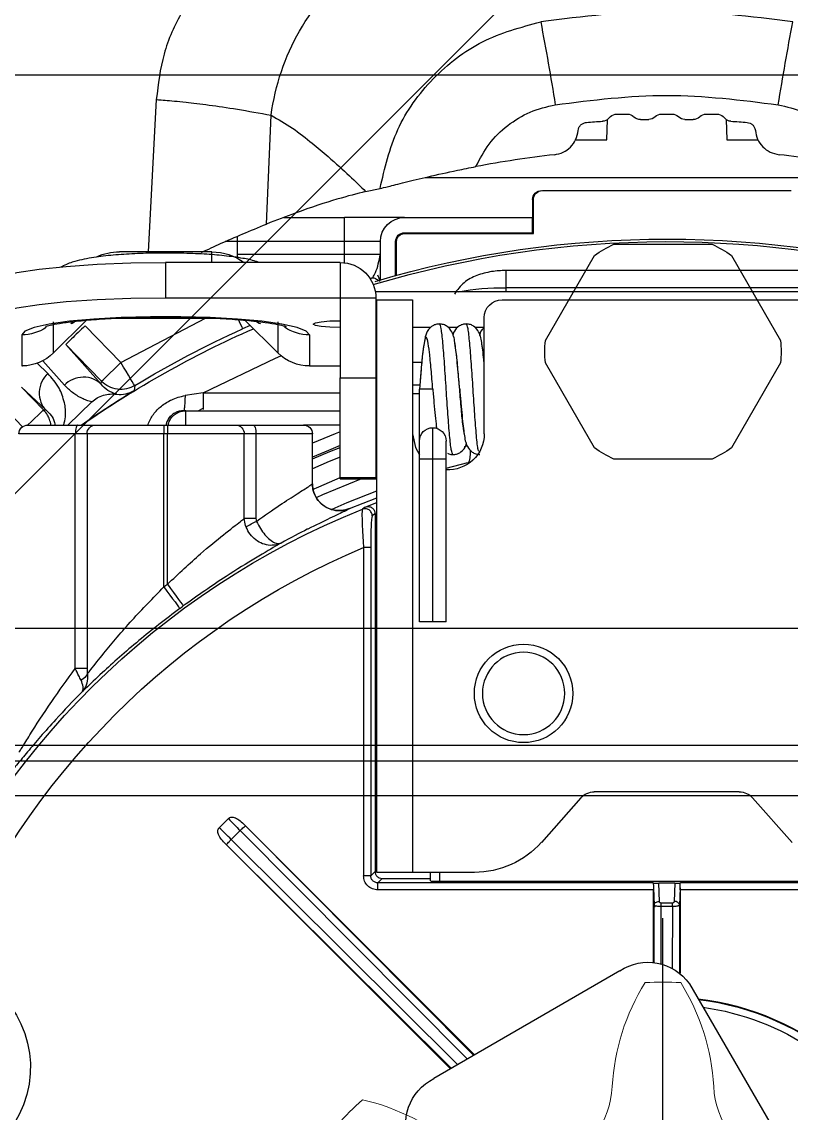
# Model space of a CAD drawing. Header units: millimetres. Extents: x 4754612 to 5801174, y 2368242 to 2777223.
# Drawn here: x 5508322.4 to 5508365.4, y 2425345.3 to 2425406.3 of the extents above; entities that cross this region are included whole.
import ezdxf

# ---------------------------------------------------------------- set-up
doc = ezdxf.new("R2010")
doc.units = ezdxf.units.MM
doc.header["$LTSCALE"] = 1000
doc.linetypes.add('CENTER', pattern=[50.8, 31.75, -6.35, 6.35, -6.35])
for name, color, linetype in [('253', 253, 'Continuous'), ('DOOR', 4, 'Continuous'), ('HAT', 252, 'Continuous')]:
    doc.layers.add(name, color=color, linetype=linetype)

# ---------------------------------------------------------------- blocks, each defined once
blk = doc.blocks.new('A$C5E220887')
at = {"color": 1, "linetype": 'CENTER', "ltscale": 0.3}
for p, q in [((0, -28.345), (0, 28.345)), ((-27.235, 0), (27.235, 0))]:
    blk.add_line(p, q, dxfattribs=at)
at = {"lineweight": 18, "ltscale": 0.3}
for p, q in [((-8.66, 0), (-4.33, 7.5)), ((4.33, 7.5), (-4.33, 7.5)), ((4.33, 7.5), (8.66, 0)), ((-4.33, -7.5), (-8.66, 0)), ((8.66, 0), (4.33, -7.5)), ((4.33, -7.5), (-4.33, -7.5))]:
    blk.add_line(p, q, dxfattribs=at)
for radius in [12.5, 8.6, 6]:
    blk.add_circle((0, 0), radius, dxfattribs=at)
for centre, radius, start, end in [((9.34, 18.265), 12.192, 147.91951, 176.875), ((0, 0), 24.761, 87.70803, 92.29197), ((-9.34, 18.265), 12.192, 3.125, 32.08049), ((-7.957, 19.21), 5.131, 228.125, 356.875), ((7.957, 19.21), 5.131, 183.125, 311.875), ((0, 0), 24.761, 132.70803, 137.29197), ((-19.52, 6.311), 12.192, 48.125, 77.08049), ((19.52, 6.311), 12.192, 102.91951, 131.875), ((0, 0), 24.761, 42.70803, 47.29197), ((-6.311, 19.52), 12.192, 192.91951, 221.875), ((6.311, 19.52), 12.192, 318.125, 347.08049), ((-19.21, 7.957), 5.131, 273.125, 41.875), ((19.21, 7.957), 5.131, 138.125, 266.875), ((-18.265, -9.34), 12.192, 93.125, 122.08049), ((18.265, -9.34), 12.192, 57.91951, 86.875), ((0, 0), 24.761, 177.70803, 182.29197), ((0, 0), 24.761, 357.70803, 2.29197), ((-18.265, 9.34), 12.192, 237.91951, 266.875), ((18.265, 9.34), 12.192, 273.125, 302.08049), ((-19.21, -7.957), 5.131, 318.125, 86.875), ((19.21, -7.957), 5.131, 93.125, 221.875), ((-6.311, -19.52), 12.192, 138.125, 167.08049), ((6.311, -19.52), 12.192, 12.91951, 41.875), ((-7.957, -19.21), 5.131, 3.125, 131.875), ((7.957, -19.21), 5.131, 48.125, 176.875), ((-19.52, -6.311), 12.192, 282.91951, 311.875), ((19.52, -6.311), 12.192, 228.125, 257.08049), ((0, 0), 24.761, 222.70803, 227.29197), ((0, 0), 24.761, 312.70803, 317.29197), ((9.34, -18.265), 12.192, 183.125, 212.08049), ((-9.34, -18.265), 12.192, 327.91951, 356.875), ((0, 0), 24.761, 267.70803, 272.29197)]:
    blk.add_arc(centre, radius, start, end, dxfattribs=at)
blk = doc.blocks.new('방화셔터 기본')
at = {"layer": '253'}
blk.add_line((5542498.292, 8102013.686), (5542239.842, 8102272.136), dxfattribs=at)
at = {"layer": '253', "linetype": 'Continuous'}
for p, q in [((5542403.302, 8102145.372), (5542304.302, 8102145.372)), ((5542356.551, 8102135.899), (5542351.052, 8102135.899)), ((5542349.98, 8102135.28), (5542347.231, 8102130.518)), ((5542360.373, 8102130.518), (5542357.623, 8102135.28)), ((5542347.231, 8102129.28), (5542349.98, 8102124.518)), ((5542357.623, 8102124.518), (5542360.373, 8102129.28)), ((5542351.052, 8102123.899), (5542356.551, 8102123.899)), ((5542304.302, 8102114.426), (5542403.302, 8102114.426)), ((5542403.302, 8102107.915), (5542304.302, 8102107.915)), ((5542304.302, 8102107.016), (5542403.302, 8102107.016)), ((5542403.302, 8102105.101), (5542304.302, 8102105.101))]:
    blk.add_line(p, q, dxfattribs=at)
at = {"layer": '253', "linetype": 'Continuous', "lineweight": 25}
for p, q in [((5542382.111, 8102143.992), (5542382.557, 8102135.478)), ((5542351.382, 8102143.18), (5542350.796, 8102143.18)), ((5542353.882, 8102143.18), (5542353.296, 8102143.18)), ((5542356.382, 8102143.18), (5542355.796, 8102143.18)), ((5542350.276, 8102142.874), (5542350.236, 8102141.735)), ((5542350.443, 8102143.033), (5542350.331, 8102142.921)), ((5542351.756, 8102143.013), (5542351.736, 8102143.033)), ((5542352.943, 8102143.033), (5542352.933, 8102143.023)), ((5542354.246, 8102143.023), (5542354.236, 8102143.033)), ((5542355.443, 8102143.033), (5542355.423, 8102143.013)), ((5542356.848, 8102142.921), (5542356.736, 8102143.033)), ((5542356.943, 8102141.735), (5542356.903, 8102142.874)), ((5542375.948, 8102137.033), (5542375.694, 8102143.113)), ((5542350.236, 8102141.735), (5542348.491, 8102141.735)), ((5542358.649, 8102141.735), (5542356.943, 8102141.735)), ((5542367.081, 8102139.635), (5542340.115, 8102139.635)), ((5542370.418, 8102138.849), (5542369.612, 8102139.021)), ((5542360.539, 8102138.899), (5542346.639, 8102138.899)), ((5542361.039, 8102136.499), (5542361.039, 8102138.399)), ((5542361.089, 8102138.399), (5542361.089, 8102137.399)), ((5542361.089, 8102136.549), (5542361.089, 8102137.399)), ((5542368.239, 8102137.399), (5542361.089, 8102137.399)), ((5542368.239, 8102137.399), (5542371.589, 8102137.399)), ((5542371.589, 8102136.049), (5542371.589, 8102137.399)), ((5542374.988, 8102137.399), (5542371.589, 8102137.399)), ((5542368.239, 8102136.499), (5542361.039, 8102136.499)), ((5542368.239, 8102136.549), (5542361.089, 8102136.549)), ((5542368.689, 8102134.169), (5542368.689, 8102136.049)), ((5542368.739, 8102134.155), (5542368.739, 8102136.049)), ((5542369.589, 8102133.915), (5542369.589, 8102136.049)), ((5542369.589, 8102136.049), (5542371.589, 8102136.049)), ((5542371.589, 8102135.349), (5542371.589, 8102136.049)), ((5542371.589, 8102136.049), (5542377.589, 8102136.049)), ((5542377.589, 8102136.34), (5542377.589, 8102136.049)), ((5542377.589, 8102136.049), (5542377.589, 8102135.349)), ((5542377.589, 8102136.049), (5542378.269, 8102136.049)), ((5542371.589, 8102135.349), (5542369.589, 8102135.349)), ((5542377.589, 8102135.349), (5542371.589, 8102135.349)), ((5542371.589, 8102134.864), (5542371.589, 8102135.349)), ((5542377.589, 8102135.349), (5542377.589, 8102135.124)), ((5542379.004, 8102135.478), (5542384.175, 8102135.478)), ((5542379.004, 8102134.879), (5542379.004, 8102135.478)), ((5542371.839, 8102134.879), (5542371.839, 8102132.895)), ((5542371.839, 8102134.879), (5542381.589, 8102134.879)), ((5542381.589, 8102134.879), (5542381.589, 8102132.895)), ((5542344.589, 8102134.444), (5542362.589, 8102134.444)), ((5542362.589, 8102134.444), (5542362.589, 8102134.439)), ((5542362.589, 8102134.439), (5542362.589, 8102133.457)), ((5542344.589, 8102133.457), (5542362.589, 8102133.457)), ((5542362.589, 8102133.457), (5542362.589, 8102133.235)), ((5542370.177, 8102133.999), (5542370.089, 8102133.999)), ((5542337.31, 8102133.235), (5542369.869, 8102133.235)), ((5542369.839, 8102132.895), (5542371.839, 8102132.895)), ((5542369.839, 8102132.895), (5542369.839, 8102128.432)), ((5542371.839, 8102132.895), (5542371.839, 8102128.432)), ((5542371.839, 8102132.895), (5542381.589, 8102132.895)), ((5542362.789, 8102132.799), (5542339.389, 8102132.799)), ((5542369.789, 8102132.799), (5542367.789, 8102132.799)), ((5542367.789, 8102132.799), (5542367.789, 8102125.299)), ((5542369.789, 8102100.799), (5542369.789, 8102132.799)), ((5542363.789, 8102125.299), (5542363.789, 8102131.799)), ((5542375.322, 8102129.827), (5542377.167, 8102131.658)), ((5542384.363, 8102131.77), (5542378.895, 8102131.77)), ((5542379.08, 8102131.778), (5542384.178, 8102131.778)), ((5542384.092, 8102129.286), (5542379.37, 8102131.77)), ((5542386.015, 8102131.654), (5542387.857, 8102129.827)), ((5542363.789, 8102131.251), (5542364.311, 8102131.251)), ((5542365.27, 8102131.251), (5542365.811, 8102131.251)), ((5542366.77, 8102131.251), (5542367.789, 8102131.251)), ((5542369.789, 8102131.251), (5542369.839, 8102131.251)), ((5542375.322, 8102131.566), (5542375.322, 8102129.827)), ((5542376.862, 8102131.355), (5542377.291, 8102131.172)), ((5542386.09, 8102131.348), (5542384.092, 8102129.286)), ((5542387.857, 8102129.827), (5542387.857, 8102131.566)), ((5542373.554, 8102130.84), (5542373.554, 8102129.101)), ((5542389.625, 8102130.84), (5542389.625, 8102129.101)), ((5542387.167, 8102130.305), (5542385.17, 8102128.243)), ((5542385.191, 8102128.075), (5542387.167, 8102130.305)), ((5542367.281, 8102129.291), (5542367.789, 8102129.291)), ((5542387.24, 8102128.034), (5542388.445, 8102129.394)), ((5542388.777, 8102129.248), (5542388.181, 8102128.685)), ((5542367.317, 8102128.909), (5542367.411, 8102127.799)), ((5542369.839, 8102129.101), (5542369.789, 8102129.101)), ((5542373.554, 8102129.101), (5542371.839, 8102129.101)), ((5542389.625, 8102129.101), (5542389.589, 8102129.101)), ((5542367.789, 8102128.049), (5542367.39, 8102128.049)), ((5542371.839, 8102128.432), (5542369.839, 8102128.432)), ((5542369.839, 8102128.432), (5542369.839, 8102122.839)), ((5542371.839, 8102122.839), (5542371.839, 8102128.432)), ((5542383.317, 8102128.003), (5542383.349, 8102127.728)), ((5542385.191, 8102128.075), (5542385.17, 8102128.243)), ((5542366.661, 8102127.799), (5542367.411, 8102127.799)), ((5542367.411, 8102124.899), (5542367.411, 8102127.799)), ((5542367.411, 8102127.549), (5542367.789, 8102127.549)), ((5542369.839, 8102127.599), (5542369.789, 8102127.599)), ((5542379.495, 8102127.599), (5542371.839, 8102127.599)), ((5542379.495, 8102127.599), (5542380.505, 8102127.447)), ((5542379.495, 8102127.599), (5542379.495, 8102126.669)), ((5542389.636, 8102127.913), (5542388.287, 8102126.639)), ((5542388.41, 8102126.648), (5542389.636, 8102127.913)), ((5542379.77, 8102126.599), (5542379.495, 8102126.748)), ((5542387.047, 8102125.799), (5542385.716, 8102127.088)), ((5542389.583, 8102125.704), (5542390.713, 8102126.87)), ((5542369.839, 8102126.599), (5542369.789, 8102126.599)), ((5542380.464, 8102126.599), (5542371.839, 8102126.599)), ((5542375.989, 8102126.599), (5542371.839, 8102126.599)), ((5542380.589, 8102126.599), (5542379.189, 8102126.599)), ((5542380.464, 8102126.599), (5542380.589, 8102126.599)), ((5542388.41, 8102126.648), (5542388.287, 8102126.639)), ((5542366.661, 8102123.899), (5542366.661, 8102125.649)), ((5542371.839, 8102125.799), (5542373.889, 8102125.799)), ((5542376.691, 8102125.799), (5542373.889, 8102125.799)), ((5542377.673, 8102125.799), (5542376.691, 8102125.799)), ((5542381.489, 8102125.799), (5542377.673, 8102125.799)), ((5542381.489, 8102125.799), (5542381.489, 8102125.299)), ((5542381.689, 8102125.799), (5542381.489, 8102125.799)), ((5542381.689, 8102125.799), (5542381.689, 8102125.299)), ((5542385.506, 8102125.799), (5542381.689, 8102125.799)), ((5542386.488, 8102125.799), (5542385.506, 8102125.799)), ((5542389.289, 8102125.799), (5542386.488, 8102125.799)), ((5542365.911, 8102123.899), (5542365.911, 8102124.899)), ((5542367.411, 8102123.899), (5542367.411, 8102124.899)), ((5542367.789, 8102125.299), (5542367.789, 8102100.799)), ((5542373.389, 8102125.299), (5542376.541, 8102125.299)), ((5542373.389, 8102122.516), (5542373.389, 8102125.299)), ((5542376.541, 8102125.299), (5542377.196, 8102125.299)), ((5542376.541, 8102125.299), (5542376.541, 8102120.576)), ((5542377.196, 8102125.299), (5542381.489, 8102125.299)), ((5542377.196, 8102120.576), (5542377.196, 8102125.299)), ((5542381.489, 8102116.901), (5542381.489, 8102125.299)), ((5542381.489, 8102125.299), (5542381.689, 8102125.299)), ((5542381.689, 8102125.299), (5542385.983, 8102125.299)), ((5542381.689, 8102116.754), (5542381.689, 8102125.299)), ((5542385.983, 8102125.299), (5542385.983, 8102112.183)), ((5542385.983, 8102125.299), (5542386.637, 8102125.299)), ((5542386.637, 8102112.183), (5542386.637, 8102125.299)), ((5542386.637, 8102125.299), (5542389.789, 8102125.299)), ((5542364.723, 8102124.631), (5542364.903, 8102124.587)), ((5542365.911, 8102123.382), (5542364.702, 8102123.699)), ((5542365.911, 8102123.899), (5542366.661, 8102123.899)), ((5542365.911, 8102114.799), (5542365.911, 8102123.899)), ((5542366.661, 8102123.899), (5542367.411, 8102123.899)), ((5542366.661, 8102114.799), (5542366.661, 8102123.899)), ((5542367.411, 8102114.799), (5542367.411, 8102123.899)), ((5542369.839, 8102122.839), (5542371.839, 8102122.839)), ((5542369.839, 8102122.839), (5542369.839, 8102122.799)), ((5542371.839, 8102122.799), (5542369.839, 8102122.799)), ((5542371.839, 8102122.799), (5542371.839, 8102122.839)), ((5542371.31, 8102121.133), (5542369.789, 8102121.738)), ((5542369.889, 8102120.845), (5542369.889, 8102100.856)), ((5542370.437, 8102121.216), (5542370.598, 8102121.095)), ((5542371.31, 8102121.133), (5542371.31, 8102121.132)), ((5542376.541, 8102120.576), (5542377.196, 8102120.576)), ((5542370.132, 8102118.96), (5542370.132, 8102100.614)), ((5542370.531, 8102118.96), (5542370.531, 8102100.614)), ((5542365.911, 8102114.799), (5542366.661, 8102114.799)), ((5542366.661, 8102114.799), (5542367.411, 8102114.799)), ((5542385.983, 8102112.183), (5542386.637, 8102112.183)), ((5542346.581, 8102102.477), (5542348.791, 8102104.963)), ((5542349.538, 8102105.299), (5542357.64, 8102105.299)), ((5542358.388, 8102104.963), (5542360.598, 8102102.477)), ((5542378.083, 8102103.803), (5542378.593, 8102103.293)), ((5542364.321, 8102090.591), (5542376.992, 8102103.262)), ((5542376.992, 8102103.262), (5542364.363, 8102090.567)), ((5542377.427, 8102103.133), (5542364.721, 8102090.359)), ((5542377.427, 8102103.133), (5542377.923, 8102102.637)), ((5542365.264, 8102090.044), (5542377.923, 8102102.637)), ((5542365.622, 8102089.837), (5542378.053, 8102102.202)), ((5542378.053, 8102102.202), (5542365.664, 8102089.813)), ((5542364.335, 8102100.799), (5542367.789, 8102100.799)), ((5542366.289, 8102100.799), (5542366.289, 8102100.299)), ((5542366.789, 8102100.325), (5542366.789, 8102100.799)), ((5542367.789, 8102100.799), (5542369.789, 8102100.799)), ((5542370.132, 8102100.614), (5542369.889, 8102100.856)), ((5542337.547, 8102100.214), (5542352.829, 8102100.214)), ((5542366.289, 8102100.299), (5542340.889, 8102100.299)), ((5542352.828, 8102100.211), (5542352.829, 8102100.214)), ((5542352.828, 8102100.211), (5542352.829, 8102100.204)), ((5542352.829, 8102100.204), (5542352.829, 8102100.214)), ((5542352.839, 8102099.936), (5542352.875, 8102098.959)), ((5542352.839, 8102099.815), (5542352.839, 8102099.936)), ((5542353.137, 8102100.187), (5542354.041, 8102100.187)), ((5542353.137, 8102100.187), (5542353.175, 8102099.179)), ((5542354.003, 8102099.179), (5542354.041, 8102100.187)), ((5542354.34, 8102099.936), (5542354.303, 8102098.959)), ((5542354.34, 8102099.936), (5542354.339, 8102099.815)), ((5542354.35, 8102100.214), (5542354.35, 8102100.211)), ((5542354.35, 8102100.214), (5542369.732, 8102100.214)), ((5542354.35, 8102100.214), (5542354.35, 8102100.204)), ((5542354.35, 8102100.204), (5542354.35, 8102100.211)), ((5542369.49, 8102100.456), (5542366.789, 8102100.456)), ((5542369.732, 8102100.214), (5542369.49, 8102100.456)), ((5542337.547, 8102099.815), (5542352.839, 8102099.815)), ((5542352.839, 8102099.815), (5542352.839, 8102095.168)), ((5542354.339, 8102095.743), (5542354.339, 8102099.815)), ((5542354.339, 8102099.815), (5542369.732, 8102099.815)), ((5542352.875, 8102098.959), (5542352.885, 8102095.205)), ((5542353.276, 8102099.083), (5542353.903, 8102099.083)), ((5542353.276, 8102098.885), (5542353.903, 8102098.885)), ((5542353.276, 8102098.885), (5542353.285, 8102095.411)), ((5542353.895, 8102095.679), (5542353.903, 8102098.885)), ((5542354.295, 8102095.74), (5542354.303, 8102098.959)), ((5542356.215, 8102095.291), (5542366.596, 8102089.272)), ((5542352.324, 8102094.562), (5542347.629, 8102086.463))]:
    blk.add_line(p, q, dxfattribs=at)
at = {"layer": '253', "linetype": 'Continuous', "lineweight": 25, "flags": 128}
for points in [[(5542391.589, 8102133.615), (5542391.397, 8102133.861), (5542390.828, 8102134.099), (5542389.904, 8102134.317), (5542388.66, 8102134.509), (5542387.145, 8102134.666), (5542385.416, 8102134.783), (5542383.54, 8102134.855), (5542381.589, 8102134.879)], [(5542381.589, 8102132.895), (5542383.54, 8102132.871), (5542385.416, 8102132.799), (5542387.145, 8102132.682), (5542388.66, 8102132.525), (5542389.904, 8102132.333), (5542390.828, 8102132.115), (5542391.397, 8102131.877), (5542391.589, 8102131.631)], [(5542371.839, 8102131.251), (5542372.413, 8102131.266), (5542372.9, 8102131.307), (5542373.225, 8102131.368), (5542373.339, 8102131.441), (5542373.225, 8102131.513), (5542372.9, 8102131.575), (5542372.413, 8102131.616), (5542371.839, 8102131.631)], [(5542373.554, 8102130.84), (5542373.729, 8102131.051), (5542374.249, 8102131.253), (5542375.089, 8102131.437), (5542376.213, 8102131.595), (5542377.572, 8102131.72), (5542379.106, 8102131.807), (5542380.749, 8102131.851), (5542382.429, 8102131.851), (5542384.073, 8102131.807), (5542385.607, 8102131.72), (5542386.966, 8102131.595), (5542388.09, 8102131.437), (5542388.93, 8102131.253), (5542389.449, 8102131.051), (5542389.625, 8102130.84)], [(5542377.517, 8102131.671), (5542377.476, 8102131.581), (5542377.399, 8102131.411), (5542377.341, 8102131.283), (5542377.305, 8102131.203), (5542377.291, 8102131.172)], [(5542379.495, 8102127.599), (5542375.445, 8102129.543), (5542375.147, 8102129.67)], [(5542383.317, 8102128.003), (5542383.334, 8102128.031), (5542383.38, 8102128.107), (5542383.452, 8102128.227), (5542383.549, 8102128.386), (5542383.666, 8102128.58), (5542383.799, 8102128.8), (5542383.943, 8102129.039), (5542384.092, 8102129.286)], [(5542385.17, 8102128.243), (5542385.146, 8102128.266), (5542385.082, 8102128.327), (5542384.982, 8102128.425), (5542384.848, 8102128.555), (5542384.685, 8102128.712), (5542384.5, 8102128.891), (5542384.3, 8102129.085), (5542384.092, 8102129.286)], [(5542389.286, 8102125.799), (5542389.28, 8102125.806), (5542389.079, 8102126), (5542388.895, 8102126.179), (5542388.732, 8102126.336), (5542388.598, 8102126.466), (5542388.498, 8102126.563), (5542388.434, 8102126.625), (5542388.41, 8102126.648)], [(5542376.691, 8102125.799), (5542376.662, 8102125.79), (5542376.634, 8102125.761), (5542376.608, 8102125.715), (5542376.585, 8102125.653), (5542376.567, 8102125.577), (5542376.553, 8102125.49), (5542376.544, 8102125.397), (5542376.541, 8102125.299)], [(5542386.488, 8102125.799), (5542386.517, 8102125.79), (5542386.545, 8102125.761), (5542386.571, 8102125.715), (5542386.593, 8102125.653), (5542386.612, 8102125.577), (5542386.626, 8102125.49), (5542386.634, 8102125.397), (5542386.637, 8102125.299)], [(5542367.789, 8102125.299), (5542367.637, 8102124.534), (5542367.411, 8102124.129)], [(5542371.839, 8102125.421), (5542372.126, 8102125.308), (5542373.389, 8102124.784)], [(5542364.562, 8102124.401), (5542364.573, 8102124.334), (5542364.582, 8102124.133)], [(5542364.562, 8102124.401), (5542364.573, 8102124.334), (5542364.582, 8102124.133)], [(5542371.839, 8102124.648), (5542372.498, 8102124.381), (5542373.389, 8102124)], [(5542373.389, 8102123.901), (5542372.418, 8102124.315), (5542371.839, 8102124.55)], [(5542371.839, 8102124.012), (5542372.444, 8102123.763), (5542373.389, 8102123.355)], [(5542370.654, 8102122.799), (5542372.833, 8102121.891), (5542373.139, 8102121.752)], [(5542373.377, 8102122.193), (5542373.037, 8102122.347), (5542371.839, 8102122.862)], [(5542372.29, 8102121.105), (5542371.443, 8102121.469), (5542369.789, 8102122.124)], [(5542370.437, 8102121.216), (5542369.944, 8102121.409), (5542369.789, 8102121.468)], [(5542369.889, 8102120.845), (5542369.976, 8102120.78), (5542370.049, 8102120.724)], [(5542381.489, 8102116.901), (5542381.318, 8102116.667), (5542381.154, 8102116.443), (5542381.002, 8102116.235), (5542380.868, 8102116.053), (5542380.758, 8102115.902), (5542380.675, 8102115.789), (5542380.623, 8102115.718), (5542380.603, 8102115.691)], [(5542381.689, 8102116.754), (5542381.517, 8102116.521), (5542381.351, 8102116.297), (5542381.198, 8102116.091), (5542381.064, 8102115.909), (5542380.953, 8102115.759), (5542380.869, 8102115.646), (5542380.817, 8102115.575), (5542380.797, 8102115.548)]]:
    blk.add_lwpolyline(points, dxfattribs=at)
at = {"layer": '253', "linetype": 'Continuous', "lineweight": 25}
blk.add_circle((5542361.589, 8102110.799), 2.3, dxfattribs=at)
for centre, radius, start, end in [((5542362.857, 8102141.402), 12.95, 7.59144, 51.79589), ((5542173.59, 8102115.544), 176.037, 9.20307, 10.73447), ((5542533.589, 8102115.544), 176.037, 169.26553, 170.79693), ((5542350.796, 8102142.68), 0.5, 90, 135), ((5542351.382, 8102142.68), 0.5, 45, 90), ((5542353.296, 8102142.68), 0.5, 90, 135), ((5542353.882, 8102142.68), 0.5, 45, 90), ((5542355.796, 8102142.68), 0.5, 90, 135), ((5542356.382, 8102142.68), 0.5, 45, 90), ((5542353.589, 8102084.435), 58.45, 93.51325, 94.40452), ((5542349.977, 8102143.275), 0.5, 273.51325, 315), ((5542352.11, 8102143.367), 0.5, 225, 271.43842), ((5542353.589, 8102084.435), 58.45, 90.98199, 91.43842), ((5542352.579, 8102143.377), 0.5, 270.98199, 315), ((5542354.6, 8102143.377), 0.5, 225, 269.01801), ((5542353.589, 8102084.435), 58.45, 88.56158, 89.01801), ((5542355.069, 8102143.367), 0.5, 268.56158, 315), ((5542357.202, 8102143.275), 0.5, 225, 266.48675), ((5542353.589, 8102084.435), 58.45, 85.59548, 86.48675), ((5542360.539, 8102138.399), 0.5, 0, 90), ((5542360.589, 8102138.399), 0.5, 0, 90), ((5542368.239, 8102136.049), 1.35, 0, 90), ((5542368.239, 8102136.049), 0.5, 0, 90), ((5542368.239, 8102136.049), 0.45, 0, 90), ((5542353.589, 8102078.799), 57.392, 73.50274, 106.55569), ((5542353.589, 8102078.799), 57.25, 73.35345, 106.47545), ((5542379.004, 8102132.478), 3, 90, 126.82824), ((5542384.175, 8102132.478), 3, 65.11384, 90), ((5542371.831, 8102132.887), 1.992, 89.76985, 179.76811), ((5542362.945, 8102121.798), 11.665, 78.6573, 91.7488), ((5542362.789, 8102131.799), 1, 359.99999, 89.99999), ((5542373.554, 8102133.355), 2.515, 269.98581, 303.55812), ((5542353.589, 8102078.799), 57.25, 55.18108, 66.20485), ((5542353.589, 8102078.799), 57.487, 58.86071, 65.6509), ((5542389.624, 8102133.354), 2.514, 237.03385, 270.01732), ((5542373.556, 8102131.611), 2.51, 269.96036, 314.71392), ((5542389.623, 8102131.611), 2.51, 225.28473, 269.23106), ((5542353.589, 8102078.799), 57.268, 55.15516, 58.69105), ((5542380.589, 8102125.599), 1, 11.53696, 45), ((5542366.661, 8102124.899), 0.75, 90, 180), ((5542366.661, 8102124.899), 0.75, 0, 90), ((5542373.889, 8102125.299), 0.5, 90, 180), ((5542377.685, 8102125.31), 0.489, 91.37731, 181.31449), ((5542385.494, 8102125.31), 0.489, 358.68485, 88.62336), ((5542389.289, 8102125.299), 0.5, 0, 90), ((5542365.789, 8102125.299), 2, 179.99999, 273.48699), ((5542371.89, 8102122.516), 1.5, 321.35789, 359.99931), ((5542371.889, 8102122.516), 1.5, 247.29134, 321.35628), ((5542353.589, 8102078.799), 45.588, 22.43749, 68.09344), ((5542375.391, 8102117.713), 2.925, 54.41265, 67.40689), ((5542353.589, 8102078.799), 43.588, 22.72311, 67.12777), ((5542353.589, 8102078.799), 47.225, 53.48527, 53.7866), ((5542353.589, 8102078.799), 45.725, 53.48527, 53.7866), ((5542361.589, 8102110.799), 2.75, 359.99999, 179.99999), ((5542386.7, 8102112.277), 0.835, 208.00858, 242.71926), ((5542361.589, 8102110.799), 2.75, 179.99999, 359.99999), ((5542349.538, 8102104.299), 1, 89.99999, 138.36645), ((5542357.64, 8102104.299), 1, 41.63353, 89.99999), ((5542364.335, 8102105.799), 5, 221.63353, 269.99999), ((5542354.638, 8102092.959), 2.814, 55.93294, 145.289), ((5542395.003, 8102089.896), 5.858, 105, 285), ((5542395.003, 8102089.896), 4.861, 105, 285), ((5542353.589, 8102078.799), 14.602, 97.94921, 201.84654), ((5542353.589, 8102078.799), 15.002, 96.76312, 131.21985), ((5542353.589, 8102078.799), 15.035, 96.66806, 130.38474), ((5542365.356, 8102086.745), 2.814, 334.50672, 63.86282)]:
    blk.add_arc(centre, radius, start, end, dxfattribs=at)
at = {"layer": '253', "linetype": 'Continuous'}
for start, end in [(114.61998, 125.38002), (54.61998, 65.38002), (174.61998, 185.38002), (354.61998, 5.38002), (234.61998, 245.38002), (294.61998, 305.38002)]:
    blk.add_arc((5542353.802, 8102129.899), 6.6, start, end, dxfattribs=at)
at = {"layer": '253', "linetype": 'Continuous', "lineweight": 25, "extrusion": (0, 0, -1)}
for centre, major_axis, ratio, start_param, end_param in [((5542353.589, 8102084.487), (0, -56.764), 1, 2.952538, 3.030792), ((5542353.589, 8102084.487), (0, -56.764), 1, 3.252393, 3.330648), ((5542378.296, 8102133.472), (-1.996, -1.996), 0.063498, 5.818187, 6.346598), ((5542384.882, 8102133.472), (1.996, -1.996), 0.063498, 6.219773, 6.756282), ((5542366.289, 8102100.325), (-0.5, 0), 0.052408, 3.141593, 4.712389)]:
    blk.add_ellipse(centre, major_axis=major_axis, ratio=ratio, start_param=start_param, end_param=end_param, dxfattribs=at)
at = {"layer": '253', "linetype": 'Continuous', "lineweight": 25}
for points, knots in [([(5542377.14, 8102152.626), (5542377.83, 8102152.106), (5542379.21, 8102151.066), (5542380.736, 8102148.948), (5542381.801, 8102146.565), (5542382.008, 8102144.85), (5542382.111, 8102143.992)], [0, 0, 0, 0, 0.2500001, 0.5000002, 0.7500004, 1, 1, 1, 1]), ([(5542369.612, 8102139.021), (5542369.35, 8102140.147), (5542368.824, 8102142.404), (5542366.756, 8102145.254), (5542363.985, 8102147.427), (5542361.749, 8102148.031), (5542360.633, 8102148.332)], [0, 0, 0, 0, 0.249438, 0.49971, 0.750123, 1, 1, 1, 1]), ([(5542382.111, 8102143.992), (5542382.086, 8102143.99), (5542382.037, 8102143.987), (5542381.667, 8102143.958), (5542381.143, 8102143.912), (5542380.359, 8102143.834), (5542379.223, 8102143.697), (5542377.636, 8102143.468), (5542376.341, 8102143.231), (5542375.694, 8102143.113)], [0, 0, 0, 0, 0.140244, 0.270497, 0.390769, 0.50107, 0.671225, 0.835792, 1, 1, 1, 1]), ([(5542347.361, 8102143.698), (5542346.884, 8102143.584), (5542345.931, 8102143.354), (5542344.668, 8102142.576), (5542343.604, 8102141.543), (5542343.149, 8102140.674), (5542342.922, 8102140.24)], [0, 0, 0, 0, 0.249638, 0.499884, 0.750069, 1, 1, 1, 1]), ([(5542364.257, 8102140.24), (5542364.03, 8102140.674), (5542363.575, 8102141.543), (5542362.511, 8102142.576), (5542361.248, 8102143.354), (5542360.294, 8102143.584), (5542359.818, 8102143.698)], [0, 0, 0, 0, 0.249928, 0.500114, 0.750361, 1, 1, 1, 1]), ([(5542349.101, 8102142.713), (5542349.045, 8102142.703), (5542348.962, 8102142.689), (5542348.864, 8102142.634), (5542348.798, 8102142.583), (5542348.742, 8102142.522), (5542348.697, 8102142.452), (5542348.658, 8102142.365), (5542348.647, 8102142.298), (5542348.641, 8102142.26)], [0, 0, 0, 0, 0.23943, 0.357853, 0.476276, 0.594694, 0.713118, 0.831539, 1, 1, 1, 1]), ([(5542358.538, 8102142.26), (5542358.527, 8102142.315), (5542358.512, 8102142.398), (5542358.456, 8102142.496), (5542358.404, 8102142.561), (5542358.341, 8102142.616), (5542358.271, 8102142.66), (5542358.183, 8102142.698), (5542358.117, 8102142.707), (5542358.078, 8102142.713)], [0, 0, 0, 0, 0.2401573, 0.3589469, 0.4776018, 0.5961711, 0.7146727, 0.8331068, 1, 1, 1, 1]), ([(5542375.694, 8102143.113), (5542375.288, 8102142.879), (5542374.458, 8102142.4), (5542373.422, 8102141.562), (5542372.329, 8102140.659), (5542371.273, 8102139.692), (5542370.702, 8102139.128), (5542370.418, 8102138.849)], [0, 0, 0, 0, 0.167372, 0.342717, 0.502361, 0.753058, 1, 1, 1, 1]), ([(5542348.641, 8102142.26), (5542348.609, 8102142.092), (5542348.546, 8102141.758), (5542348.246, 8102141.336), (5542347.829, 8102141.015), (5542347.488, 8102140.941), (5542347.313, 8102140.903)], [0, 0, 0, 0, 0.247049, 0.494111, 0.740847, 1, 1, 1, 1]), ([(5542359.866, 8102140.903), (5542359.7, 8102140.938), (5542359.369, 8102141.008), (5542358.954, 8102141.314), (5542358.64, 8102141.738), (5542358.573, 8102142.082), (5542358.538, 8102142.26)], [0, 0, 0, 0, 0.24575, 0.491489, 0.73757, 1, 1, 1, 1]), ([(5542369.612, 8102139.021), (5542369.486, 8102139.048), (5542369.233, 8102139.104), (5542368.25, 8102139.356), (5542366.917, 8102139.68), (5542365.516, 8102139.993), (5542364.602, 8102140.172), (5542364.257, 8102140.24)], [0, 0, 0, 0, 0.207997, 0.415764, 0.629686, 0.860116, 1, 1, 1, 1]), ([(5542370.418, 8102138.849), (5542370.904, 8102138.724), (5542371.889, 8102138.47), (5542373.9, 8102137.827), (5542375.406, 8102137.244), (5542375.948, 8102137.033)], [0, 0, 0, 0, 0.3835301, 0.7779645, 1, 1, 1, 1]), ([(5542379.578, 8102135.447), (5542379.231, 8102135.612), (5542378.255, 8102136.075), (5542376.852, 8102136.658), (5542375.948, 8102137.033)], [0, 0, 0, 0, 0.35544, 1, 1, 1, 1]), ([(5542370.089, 8102133.999), (5542370.062, 8102134.015), (5542369.999, 8102134.051), (5542369.763, 8102134.484), (5542369.663, 8102134.981), (5542369.589, 8102135.349)], [0, 0, 0, 0, 0.1674858, 0.3831813, 1, 1, 1, 1]), ([(5542376.365, 8102134.879), (5542376.427, 8102134.902), (5542376.736, 8102135.015), (5542377.33, 8102135.128), (5542378.268, 8102135.265), (5542379.44, 8102135.358), (5542380.712, 8102135.41), (5542382.044, 8102135.417), (5542383.34, 8102135.38), (5542384.553, 8102135.298), (5542385.668, 8102135.171), (5542386.512, 8102134.984), (5542387.12, 8102134.807), (5542387.395, 8102134.64), (5542387.44, 8102134.613)], [0, 0, 0, 0, 0.0202115, 0.1002859, 0.2047628, 0.3013309, 0.4022972, 0.500661, 0.5987737, 0.6979576, 0.8008346, 0.9163488, 0.9864517, 1, 1, 1, 1]), ([(5542362.589, 8102134.439), (5542362.716, 8102134.434), (5542362.974, 8102134.424), (5542363.533, 8102134.357), (5542364.229, 8102134.18), (5542364.953, 8102133.803), (5542365.29, 8102133.348), (5542365.458, 8102133.121)], [0, 0, 0, 0, 0.112975, 0.231103, 0.480783, 0.741198, 1, 1, 1, 1]), ([(5542369.621, 8102133.82), (5542369.621, 8102133.827), (5542369.632, 8102133.93), (5542369.685, 8102134.057), (5542369.735, 8102134.175)], [0, 0, 0, 0, 0.065958, 1, 1, 1, 1]), ([(5542370.094, 8102134.035), (5542370.063, 8102134.034), (5542369.999, 8102134.031), (5542369.905, 8102134.004), (5542369.813, 8102133.959), (5542369.761, 8102133.914), (5542369.735, 8102133.892)], [0, 0, 0, 0, 0.232642, 0.47957, 0.737005, 1, 1, 1, 1]), ([(5542381.921, 8102131.831), (5542381.723, 8102131.833), (5542381.016, 8102131.841), (5542379.799, 8102131.815), (5542378.358, 8102131.754), (5542377.069, 8102131.658), (5542376.039, 8102131.541), (5542375.334, 8102131.428), (5542374.925, 8102131.329), (5542374.88, 8102131.313), (5542374.861, 8102131.306)], [0, 0, 0, 0, 0.060753, 0.216496, 0.371814, 0.525725, 0.676782, 0.805817, 0.917399, 1, 1, 1, 1]), ([(5542388.306, 8102131.311), (5542388.305, 8102131.311), (5542388.304, 8102131.312), (5542388.043, 8102131.385), (5542387.53, 8102131.482), (5542386.711, 8102131.595), (5542385.62, 8102131.699), (5542384.308, 8102131.779), (5542383.045, 8102131.826), (5542382.231, 8102131.83), (5542381.921, 8102131.831)], [0, 0, 0, 0, 0.054109, 0.154305, 0.276756, 0.418377, 0.57262, 0.733866, 0.898677, 1, 1, 1, 1]), ([(5542363.789, 8102129.234), (5542363.791, 8102129.247), (5542363.813, 8102129.482), (5542363.855, 8102129.864), (5542363.932, 8102130.46), (5542363.995, 8102130.894), (5542364.293, 8102131.286), (5542364.554, 8102131.426), (5542364.709, 8102131.442), (5542364.786, 8102131.449)], [0, 0, 0, 0, 0.011465, 0.195382, 0.36537, 0.680719, 0.83854, 0.91973, 1, 1, 1, 1]), ([(5542363.789, 8102131.234), (5542363.83, 8102131.2), (5542364.011, 8102131.047), (5542364.036, 8102130.896), (5542364.055, 8102130.779)], [0, 0, 0, 0, 0.223761, 1, 1, 1, 1]), ([(5542364.093, 8102124.317), (5542364.105, 8102124.345), (5542364.149, 8102124.444), (5542364.224, 8102125.172), (5542364.317, 8102126.36), (5542364.411, 8102127.8), (5542364.505, 8102129.234), (5542364.599, 8102130.441), (5542364.692, 8102131.285), (5542364.755, 8102131.394), (5542364.786, 8102131.449)], [0, 0, 0, 0, 0.05334, 0.188577, 0.323814, 0.459051, 0.594288, 0.729526, 0.864762, 1, 1, 1, 1]), ([(5542364.786, 8102131.449), (5542364.855, 8102131.444), (5542364.99, 8102131.432), (5542365.219, 8102131.331), (5542365.474, 8102131.083), (5542365.519, 8102130.907), (5542365.546, 8102130.8)], [0, 0, 0, 0, 0.150968, 0.299274, 0.573824, 1, 1, 1, 1]), ([(5542365.161, 8102127.799), (5542365.182, 8102128.057), (5542365.224, 8102128.564), (5542365.292, 8102129.272), (5542365.355, 8102129.868), (5542365.432, 8102130.458), (5542365.495, 8102130.894), (5542365.793, 8102131.286), (5542366.054, 8102131.426), (5542366.209, 8102131.442), (5542366.286, 8102131.449)], [0, 0, 0, 0, 0.146396, 0.288385, 0.420781, 0.543149, 0.77016, 0.88377, 0.942216, 1, 1, 1, 1]), ([(5542365.536, 8102124.149), (5542365.567, 8102124.204), (5542365.63, 8102124.314), (5542365.724, 8102125.158), (5542365.817, 8102126.364), (5542365.911, 8102127.799), (5542366.005, 8102129.234), (5542366.099, 8102130.44), (5542366.192, 8102131.285), (5542366.255, 8102131.394), (5542366.286, 8102131.449)], [0, 0, 0, 0, 0.125001, 0.25, 0.375, 0.5, 0.625, 0.75, 0.874999, 1, 1, 1, 1]), ([(5542366.286, 8102131.449), (5542366.355, 8102131.443), (5542366.49, 8102131.432), (5542366.72, 8102131.331), (5542366.999, 8102131.052), (5542367.097, 8102130.683), (5542367.202, 8102130.075), (5542367.289, 8102129.23), (5542367.339, 8102128.663), (5542367.366, 8102128.359)], [0, 0, 0, 0, 0.050524, 0.100158, 0.192041, 0.367977, 0.630895, 0.801869, 1, 1, 1, 1]), ([(5542386.09, 8102131.348), (5542386.216, 8102131.226), (5542386.351, 8102131.095), (5542386.614, 8102130.84), (5542386.74, 8102130.718), (5542386.95, 8102130.515), (5542387.032, 8102130.435), (5542387.14, 8102130.331), (5542387.165, 8102130.307), (5542387.167, 8102130.305)], [0, 0, 0, 0, 0.25, 0.25, 0.5, 0.5, 0.75, 0.75, 1, 1, 1, 1]), ([(5542366.661, 8102127.799), (5542366.692, 8102128.179), (5542366.755, 8102128.938), (5542366.849, 8102129.903), (5542366.942, 8102130.548), (5542367.036, 8102130.775), (5542367.13, 8102130.546), (5542367.224, 8102129.911), (5542367.286, 8102129.243), (5542367.317, 8102128.909)], [0, 0, 0, 0, 0.142857, 0.285715, 0.428572, 0.571429, 0.714285, 0.857142, 1, 1, 1, 1]), ([(5542363.789, 8102129.256), (5542363.809, 8102129.469), (5542363.854, 8102129.948), (5542363.898, 8102130.205), (5542363.923, 8102130.349)], [0, 0, 0, 0, 0.442917, 1, 1, 1, 1]), ([(5542365.161, 8102127.799), (5542365.192, 8102128.176), (5542365.255, 8102128.931), (5542365.342, 8102129.862), (5542365.398, 8102130.199), (5542365.423, 8102130.349)], [0, 0, 0, 0, 0.357977, 0.715955, 1, 1, 1, 1]), ([(5542387.285, 8102125.799), (5542387.247, 8102125.958), (5542387.133, 8102126.446), (5542387.245, 8102127.125), (5542387.537, 8102127.971), (5542387.949, 8102128.427), (5542388.181, 8102128.685)], [0, 0, 0, 0, 0.109672, 0.336192, 0.625388, 1, 1, 1, 1]), ([(5542388.181, 8102128.685), (5542388.307, 8102128.562), (5542388.422, 8102128.407), (5542388.59, 8102128.053), (5542388.643, 8102127.853), (5542388.664, 8102127.454), (5542388.632, 8102127.256), (5542388.499, 8102126.907), (5542388.4, 8102126.757), (5542388.287, 8102126.639)], [0, 0, 0, 0, 0.25, 0.25, 0.5, 0.5, 0.75, 0.75, 1, 1, 1, 1]), ([(5542383.317, 8102128.003), (5542383.45, 8102127.922), (5542383.604, 8102127.858), (5542383.935, 8102127.785), (5542384.112, 8102127.777), (5542384.285, 8102127.799)], [0, 0, 0, 0, 0.5, 0.5, 1, 1, 1, 1]), ([(5542384.318, 8102127.521), (5542384.51, 8102127.564), (5542384.673, 8102127.64), (5542384.96, 8102127.829), (5542385.084, 8102127.944), (5542385.191, 8102128.075)], [0, 0, 0, 0, 0.5, 0.5, 1, 1, 1, 1]), ([(5542385.191, 8102128.075), (5542385.306, 8102128.192), (5542385.453, 8102128.296), (5542385.797, 8102128.44), (5542385.994, 8102128.478), (5542386.394, 8102128.47), (5542386.595, 8102128.424), (5542386.955, 8102128.266), (5542387.113, 8102128.156), (5542387.24, 8102128.035)], [0, 0, 0, 0, 0.25, 0.25, 0.5, 0.5, 0.75, 0.75, 1, 1, 1, 1]), ([(5542385.716, 8102127.088), (5542385.764, 8102127.101), (5542385.86, 8102127.128), (5542386, 8102127.176), (5542386.137, 8102127.231), (5542386.273, 8102127.294), (5542386.406, 8102127.363), (5542386.582, 8102127.466), (5542386.792, 8102127.611), (5542387.028, 8102127.809), (5542387.169, 8102127.959), (5542387.24, 8102128.034)], [0, 0, 0, 0, 0.0746535, 0.1510943, 0.229361, 0.3094899, 0.3915145, 0.4754663, 0.6475811, 0.8223491, 1, 1, 1, 1]), ([(5542365.161, 8102127.799), (5542365.14, 8102127.542), (5542365.099, 8102127.034), (5542365.03, 8102126.327), (5542364.967, 8102125.731), (5542364.89, 8102125.14), (5542364.827, 8102124.704), (5542364.529, 8102124.313), (5542364.269, 8102124.172), (5542364.113, 8102124.157), (5542364.036, 8102124.149)], [0, 0, 0, 0, 0.146395, 0.288384, 0.42078, 0.543149, 0.770159, 0.88377, 0.942216, 1, 1, 1, 1]), ([(5542364.899, 8102125.25), (5542364.924, 8102125.399), (5542364.98, 8102125.736), (5542365.067, 8102126.667), (5542365.13, 8102127.422), (5542365.161, 8102127.799)], [0, 0, 0, 0, 0.2840449, 0.6420241, 1, 1, 1, 1]), ([(5542366.661, 8102127.799), (5542366.64, 8102127.541), (5542366.599, 8102127.033), (5542366.53, 8102126.332), (5542366.481, 8102125.854), (5542366.455, 8102125.654), (5542366.45, 8102125.614)], [0, 0, 0, 0, 0.322982, 0.636243, 0.928341, 1, 1, 1, 1]), ([(5542382.575, 8102125.835), (5542382.485, 8102126.029), (5542382.304, 8102126.419), (5542381.831, 8102126.882), (5542381.234, 8102127.266), (5542380.76, 8102127.384), (5542380.505, 8102127.447)], [0, 0, 0, 0, 0.2326989, 0.4675985, 0.7147358, 1, 1, 1, 1]), ([(5542380.505, 8102127.447), (5542380.508, 8102127.338), (5542380.513, 8102127.11), (5542380.532, 8102126.836), (5542380.551, 8102126.675), (5542380.563, 8102126.653), (5542380.565, 8102126.65)], [0, 0, 0, 0, 0.298239, 0.620743, 0.948299, 1, 1, 1, 1]), ([(5542384.318, 8102127.521), (5542384.149, 8102127.5), (5542383.982, 8102127.507), (5542383.65, 8102127.578), (5542383.494, 8102127.639), (5542383.349, 8102127.728)], [0, 0, 0, 0, 0.5, 0.5, 1, 1, 1, 1]), ([(5542385.717, 8102127.088), (5542385.625, 8102127.177), (5542385.524, 8102127.251), (5542385.306, 8102127.377), (5542385.188, 8102127.427), (5542384.827, 8102127.534), (5542384.57, 8102127.553), (5542384.318, 8102127.521)], [0, 0, 0, 0, 0.25, 0.25, 0.5, 0.5, 1, 1, 1, 1]), ([(5542380.464, 8102125.799), (5542380.464, 8102125.904), (5542380.464, 8102126.114), (5542380.464, 8102126.378), (5542380.464, 8102126.563), (5542380.464, 8102126.587), (5542380.464, 8102126.599)], [0, 0, 0, 0, 0.249998, 0.499999, 0.750003, 1, 1, 1, 1]), ([(5542381.434, 8102125.782), (5542381.428, 8102125.827), (5542381.408, 8102125.994), (5542381.277, 8102126.201), (5542381.093, 8102126.386), (5542380.911, 8102126.502), (5542380.698, 8102126.583), (5542380.543, 8102126.594), (5542380.464, 8102126.599)], [0, 0, 0, 0, 0.0974, 0.363202, 0.509542, 0.66446, 0.827947, 1, 1, 1, 1]), ([(5542380.589, 8102126.599), (5542380.67, 8102126.593), (5542380.828, 8102126.582), (5542381.045, 8102126.498), (5542381.228, 8102126.379), (5542381.408, 8102126.192), (5542381.53, 8102126.002), (5542381.55, 8102125.857), (5542381.553, 8102125.832)], [0, 0, 0, 0, 0.182434, 0.354852, 0.517243, 0.669606, 0.943065, 1, 1, 1, 1]), ([(5542388.287, 8102126.639), (5542388.08, 8102126.448), (5542387.844, 8102126.23), (5542387.781, 8102125.848), (5542387.773, 8102125.799)], [0, 0, 0, 0, 0.871895, 1, 1, 1, 1]), ([(5542388.001, 8102125.799), (5542388.001, 8102125.801), (5542388.01, 8102125.91), (5542388.065, 8102126.1), (5542388.193, 8102126.391), (5542388.33, 8102126.553), (5542388.41, 8102126.648)], [0, 0, 0, 0, 0.007239, 0.340655, 0.611826, 1, 1, 1, 1]), ([(5542365.536, 8102124.149), (5542365.468, 8102124.155), (5542365.332, 8102124.166), (5542365.103, 8102124.267), (5542364.848, 8102124.515), (5542364.803, 8102124.692), (5542364.776, 8102124.799)], [0, 0, 0, 0, 0.1509686, 0.2992736, 0.5738248, 1, 1, 1, 1]), ([(5542364.582, 8102124.133), (5542364.584, 8102124.018), (5542364.587, 8102123.853), (5542364.668, 8102123.711), (5542364.692, 8102123.668)], [0, 0, 0, 0, 0.693467, 1, 1, 1, 1]), ([(5542364.582, 8102124.133), (5542364.584, 8102124.018), (5542364.587, 8102123.856), (5542364.665, 8102123.717), (5542364.688, 8102123.676)], [0, 0, 0, 0, 0.707155, 1, 1, 1, 1]), ([(5542365.838, 8102124.224), (5542365.813, 8102124.21), (5542365.725, 8102124.16), (5542365.615, 8102124.154), (5542365.536, 8102124.149)], [0, 0, 0, 0, 0.280672, 1, 1, 1, 1]), ([(5542373.389, 8102122.517), (5542373.373, 8102122.349), (5542373.34, 8102122.011), (5542373.081, 8102121.562), (5542372.7, 8102121.22), (5542372.225, 8102121.027), (5542371.738, 8102120.994), (5542371.444, 8102121.09), (5542371.31, 8102121.133)], [0, 0, 0, 0, 0.1715061, 0.3430112, 0.5145032, 0.6859659, 0.8574007, 1, 1, 1, 1]), ([(5542376.515, 8102120.414), (5542376.507, 8102120.42), (5542376.06, 8102120.745), (5542375.225, 8102121.323), (5542374.215, 8102121.975), (5542373.525, 8102122.404), (5542373.434, 8102122.479), (5542373.389, 8102122.516)], [0, 0, 0, 0, 0.005183, 0.280158, 0.529409, 0.766261, 1, 1, 1, 1]), ([(5542370.437, 8102121.216), (5542370.406, 8102121.226), (5542370.344, 8102121.246), (5542370.246, 8102121.246), (5542370.15, 8102121.224), (5542370.064, 8102121.18), (5542369.989, 8102121.115), (5542369.934, 8102121.035), (5542369.896, 8102120.943), (5542369.891, 8102120.878), (5542369.889, 8102120.845)], [0, 0, 0, 0, 0.1238307, 0.250094, 0.3731849, 0.5004188, 0.6218099, 0.7504165, 0.8736561, 1, 1, 1, 1]), ([(5542370.049, 8102120.724), (5542370.051, 8102120.753), (5542370.055, 8102120.814), (5542370.088, 8102120.904), (5542370.144, 8102120.989), (5542370.223, 8102121.059), (5542370.317, 8102121.106), (5542370.416, 8102121.126), (5542370.512, 8102121.123), (5542370.57, 8102121.104), (5542370.598, 8102121.095)], [0, 0, 0, 0, 0.111872, 0.234284, 0.364884, 0.500006, 0.635123, 0.765726, 0.888132, 1, 1, 1, 1]), ([(5542370.049, 8102120.724), (5542370.061, 8102120.684), (5542370.085, 8102120.602), (5542370.112, 8102120.135), (5542370.129, 8102119.563), (5542370.131, 8102119.162), (5542370.132, 8102118.96)], [0, 0, 0, 0, 0.2612225, 0.5379002, 0.7677083, 1, 1, 1, 1]), ([(5542370.598, 8102121.095), (5542370.606, 8102121.061), (5542370.618, 8102121.009), (5542370.62, 8102120.75), (5542370.613, 8102120.392), (5542370.588, 8102119.791), (5542370.55, 8102119.239), (5542370.531, 8102118.96)], [0, 0, 0, 0, 0.223044, 0.348773, 0.483017, 0.738704, 1, 1, 1, 1]), ([(5542371.31, 8102121.132), (5542371.368, 8102121.096), (5542371.484, 8102121.023), (5542372.336, 8102120.628), (5542373.208, 8102120.199), (5542373.643, 8102119.985)], [0, 0, 0, 0, 0.335732, 0.668901, 1, 1, 1, 1]), ([(5542376.515, 8102120.414), (5542376.445, 8102120.278), (5542376.305, 8102120.008), (5542376.042, 8102119.653), (5542375.762, 8102119.371), (5542375.476, 8102119.19), (5542375.27, 8102119.159), (5542375.169, 8102119.191), (5542375.143, 8102119.204), (5542375.142, 8102119.204)], [0, 0, 0, 0, 0.178643, 0.355074, 0.5317, 0.719606, 0.923232, 0.996755, 1, 1, 1, 1]), ([(5542375.142, 8102119.204), (5542375.144, 8102119.203), (5542375.193, 8102119.178), (5542375.381, 8102119.098), (5542375.732, 8102119.048), (5542376.174, 8102119.143), (5542376.565, 8102119.362), (5542376.892, 8102119.682), (5542377.026, 8102119.954), (5542377.094, 8102120.092)], [0, 0, 0, 0, 0.003246, 0.076774, 0.280371, 0.468212, 0.6448, 0.821258, 1, 1, 1, 1]), ([(5542376.541, 8102120.576), (5542376.539, 8102120.531), (5542376.535, 8102120.475), (5542376.518, 8102120.423), (5542376.515, 8102120.414)], [0, 0, 0, 0, 0.822289, 1, 1, 1, 1]), ([(5542377.094, 8102120.092), (5542377.104, 8102120.12), (5542377.163, 8102120.275), (5542377.181, 8102120.441), (5542377.196, 8102120.576)], [0, 0, 0, 0, 0.180657, 1, 1, 1, 1]), ([(5542381.489, 8102116.901), (5542380.866, 8102117.488), (5542379.785, 8102118.506), (5542378.331, 8102119.696), (5542377.525, 8102120.319), (5542377.262, 8102120.525), (5542377.196, 8102120.576)], [0, 0, 0, 0, 0.372906, 0.646696, 0.911912, 1, 1, 1, 1]), ([(5542373.643, 8102119.985), (5542373.653, 8102119.98), (5542374.065, 8102119.778), (5542374.61, 8102119.488), (5542375.142, 8102119.204)], [0, 0, 0, 0, 0.0250294, 1, 1, 1, 1]), ([(5542370.132, 8102118.96), (5542370.14, 8102118.96), (5542370.156, 8102118.96), (5542370.25, 8102118.96), (5542370.379, 8102118.96), (5542370.48, 8102118.96), (5542370.531, 8102118.96)], [0, 0, 0, 0, 0.249972, 0.499992, 0.749988, 1, 1, 1, 1]), ([(5542375.142, 8102119.204), (5542375.202, 8102119.169), (5542375.529, 8102118.977), (5542376.487, 8102118.421), (5542378.359, 8102117.274), (5542379.792, 8102116.263), (5542380.603, 8102115.691)], [0, 0, 0, 0, 0.065273, 0.351022, 0.632176, 1, 1, 1, 1]), ([(5542385.963, 8102111.885), (5542385.899, 8102111.965), (5542385.665, 8102112.263), (5542384.889, 8102113.245), (5542383.526, 8102114.873), (5542382.294, 8102116.134), (5542381.689, 8102116.754)], [0, 0, 0, 0, 0.079882, 0.293789, 0.653244, 1, 1, 1, 1]), ([(5542380.797, 8102115.548), (5542381.579, 8102114.948), (5542383.185, 8102113.715), (5542384.969, 8102112.114), (5542385.911, 8102111.22), (5542386.196, 8102110.949), (5542386.261, 8102110.887)], [0, 0, 0, 0, 0.343517, 0.705738, 0.932495, 1, 1, 1, 1]), ([(5542385.983, 8102112.183), (5542385.982, 8102112.119), (5542385.981, 8102112.015), (5542385.968, 8102111.921), (5542385.963, 8102111.885)], [0, 0, 0, 0, 0.617, 1, 1, 1, 1]), ([(5542386.317, 8102111.535), (5542386.358, 8102111.617), (5542386.454, 8102111.813), (5542386.57, 8102112.047), (5542386.637, 8102112.183)], [0, 0, 0, 0, 0.419687, 1, 1, 1, 1]), ([(5542389.788, 8102107.523), (5542389.786, 8102107.52), (5542389.78, 8102107.511), (5542389.596, 8102107.801), (5542389.034, 8102108.709), (5542388.038, 8102110.267), (5542387.089, 8102111.566), (5542386.637, 8102112.183)], [0, 0, 0, 0, 0.066176, 0.190228, 0.353255, 0.692741, 1, 1, 1, 1]), ([(5542385.963, 8102111.885), (5542385.96, 8102111.709), (5542385.953, 8102111.373), (5542386.115, 8102111.056), (5542386.232, 8102110.918), (5542386.26, 8102110.889), (5542386.261, 8102110.887)], [0, 0, 0, 0, 0.461219, 0.880682, 0.993283, 1, 1, 1, 1]), ([(5542386.261, 8102110.887), (5542386.261, 8102110.888), (5542386.248, 8102110.902), (5542386.199, 8102110.974), (5542386.167, 8102111.162), (5542386.266, 8102111.406), (5542386.317, 8102111.535)], [0, 0, 0, 0, 0.0067274, 0.1192236, 0.5386071, 1, 1, 1, 1]), ([(5542386.261, 8102110.887), (5542386.765, 8102110.366), (5542387.602, 8102109.499), (5542388.598, 8102108.368), (5542389.338, 8102107.498), (5542389.857, 8102106.868), (5542390.08, 8102106.607), (5542390.092, 8102106.61), (5542390.096, 8102106.611)], [0, 0, 0, 0, 0.261824, 0.435263, 0.608244, 0.785773, 0.928915, 1, 1, 1, 1]), ([(5542378.083, 8102103.803), (5542378.07, 8102103.815), (5542378.044, 8102103.838), (5542377.978, 8102103.871), (5542377.881, 8102103.888), (5542377.755, 8102103.87), (5542377.469, 8102103.749), (5542377.28, 8102103.554), (5542377.124, 8102103.394)], [0, 0, 0, 0, 0.046094, 0.092211, 0.191611, 0.298983, 0.423584, 1, 1, 1, 1]), ([(5542378.083, 8102103.803), (5542377.982, 8102103.698), (5542377.784, 8102103.493), (5542377.545, 8102103.251), (5542377.427, 8102103.133)], [0, 0, 0, 0, 0.510116, 1, 1, 1, 1]), ([(5542377.124, 8102103.394), (5542377.1, 8102103.37), (5542377.055, 8102103.326), (5542377.011, 8102103.282), (5542376.992, 8102103.262)], [0, 0, 0, 0, 0.559999, 1, 1, 1, 1]), ([(5542377.427, 8102103.133), (5542377.391, 8102103.168), (5542377.32, 8102103.238), (5542377.224, 8102103.324), (5542377.151, 8102103.383), (5542377.133, 8102103.391), (5542377.124, 8102103.394)], [0, 0, 0, 0, 0.249998, 0.499983, 0.749995, 1, 1, 1, 1]), ([(5542377.923, 8102102.637), (5542378.041, 8102102.754), (5542378.283, 8102102.994), (5542378.489, 8102103.192), (5542378.593, 8102103.293)], [0, 0, 0, 0, 0.489884, 1, 1, 1, 1]), ([(5542378.185, 8102102.334), (5542378.346, 8102102.491), (5542378.542, 8102102.681), (5542378.66, 8102102.967), (5542378.678, 8102103.091), (5542378.662, 8102103.187), (5542378.629, 8102103.253), (5542378.605, 8102103.28), (5542378.593, 8102103.293)], [0, 0, 0, 0, 0.5820481, 0.7022519, 0.8076339, 0.907168, 0.9535162, 1, 1, 1, 1]), ([(5542378.185, 8102102.334), (5542378.181, 8102102.343), (5542378.174, 8102102.361), (5542378.114, 8102102.434), (5542378.028, 8102102.529), (5542377.958, 8102102.601), (5542377.923, 8102102.637)], [0, 0, 0, 0, 0.250005, 0.500017, 0.750002, 1, 1, 1, 1]), ([(5542378.053, 8102102.202), (5542378.077, 8102102.226), (5542378.121, 8102102.27), (5542378.165, 8102102.315), (5542378.185, 8102102.334)], [0, 0, 0, 0, 0.559998, 1, 1, 1, 1]), ([(5542369.889, 8102100.856), (5542369.884, 8102100.803), (5542369.873, 8102100.698), (5542369.779, 8102100.568), (5542369.648, 8102100.472), (5542369.543, 8102100.462), (5542369.49, 8102100.456)], [0, 0, 0, 0, 0.248831, 0.499802, 0.748658, 1, 1, 1, 1]), ([(5542369.732, 8102099.815), (5542369.837, 8102099.827), (5542370.046, 8102099.851), (5542370.311, 8102100.035), (5542370.495, 8102100.3), (5542370.519, 8102100.509), (5542370.531, 8102100.614)], [0, 0, 0, 0, 0.25009, 0.499684, 0.750124, 1, 1, 1, 1]), ([(5542369.732, 8102100.214), (5542369.759, 8102100.216), (5542369.813, 8102100.219), (5542369.913, 8102100.251), (5542370.022, 8102100.323), (5542370.095, 8102100.432), (5542370.127, 8102100.532), (5542370.13, 8102100.586), (5542370.132, 8102100.614)], [0, 0, 0, 0, 0.130667, 0.257686, 0.499989, 0.742166, 0.869225, 1, 1, 1, 1]), ([(5542370.132, 8102100.614), (5542370.141, 8102100.614), (5542370.161, 8102100.614), (5542370.269, 8102100.614), (5542370.4, 8102100.614), (5542370.488, 8102100.614), (5542370.531, 8102100.614)], [0, 0, 0, 0, 0.27089, 0.562249, 0.789073, 1, 1, 1, 1]), ([(5542353.137, 8102100.187), (5542353.116, 8102100.187), (5542353.074, 8102100.187), (5542353.013, 8102100.189), (5542352.959, 8102100.191), (5542352.898, 8102100.196), (5542352.841, 8102100.202), (5542352.833, 8102100.208), (5542352.828, 8102100.211)], [0, 0, 0, 0, 0.104491, 0.211545, 0.330103, 0.466998, 0.725837, 1, 1, 1, 1]), ([(5542352.839, 8102099.936), (5542352.839, 8102099.967), (5542352.84, 8102100.031), (5542352.841, 8102100.11), (5542352.835, 8102100.173), (5542352.831, 8102100.194), (5542352.829, 8102100.204)], [0, 0, 0, 0, 0.246655, 0.493159, 0.747353, 1, 1, 1, 1]), ([(5542354.351, 8102100.211), (5542354.346, 8102100.208), (5542354.337, 8102100.202), (5542354.281, 8102100.196), (5542354.221, 8102100.191), (5542354.166, 8102100.189), (5542354.106, 8102100.187), (5542354.063, 8102100.187), (5542354.041, 8102100.187)], [0, 0, 0, 0, 0.271895, 0.532755, 0.668472, 0.786511, 0.893978, 1, 1, 1, 1]), ([(5542354.35, 8102100.204), (5542354.348, 8102100.194), (5542354.344, 8102100.173), (5542354.338, 8102100.111), (5542354.339, 8102100.032), (5542354.34, 8102099.968), (5542354.34, 8102099.936)], [0, 0, 0, 0, 0.24787, 0.498849, 0.75073, 1, 1, 1, 1]), ([(5542369.732, 8102099.815), (5542369.732, 8102099.865), (5542369.732, 8102099.967), (5542369.732, 8102100.096), (5542369.732, 8102100.189), (5542369.732, 8102100.206), (5542369.732, 8102100.214)], [0, 0, 0, 0, 0.25001, 0.500006, 0.750027, 1, 1, 1, 1]), ([(5542352.875, 8102098.959), (5542352.881, 8102098.988), (5542352.891, 8102099.045), (5542352.961, 8102099.117), (5542353.059, 8102099.168), (5542353.137, 8102099.175), (5542353.175, 8102099.179)], [0, 0, 0, 0, 0.249989, 0.499981, 0.75, 1, 1, 1, 1]), ([(5542352.875, 8102098.959), (5542352.879, 8102098.953), (5542352.885, 8102098.942), (5542352.92, 8102098.927), (5542352.969, 8102098.914), (5542353.043, 8102098.901), (5542353.146, 8102098.888), (5542353.235, 8102098.886), (5542353.276, 8102098.885)], [0, 0, 0, 0, 0.157666, 0.305874, 0.44473, 0.574234, 0.804775, 1, 1, 1, 1]), ([(5542353.175, 8102099.179), (5542353.176, 8102099.17), (5542353.178, 8102099.151), (5542353.191, 8102099.128), (5542353.206, 8102099.11), (5542353.225, 8102099.096), (5542353.248, 8102099.085), (5542353.266, 8102099.084), (5542353.276, 8102099.083)], [0, 0, 0, 0, 0.222294, 0.431114, 0.575076, 0.70299, 0.858295, 1, 1, 1, 1]), ([(5542353.276, 8102098.885), (5542353.276, 8102098.904), (5542353.276, 8102098.941), (5542353.276, 8102098.994), (5542353.276, 8102099.042), (5542353.276, 8102099.069), (5542353.276, 8102099.083)], [0, 0, 0, 0, 0.250011, 0.499989, 0.750037, 1, 1, 1, 1]), ([(5542353.903, 8102099.083), (5542353.91, 8102099.083), (5542353.923, 8102099.084), (5542353.951, 8102099.093), (5542353.981, 8102099.113), (5542354.004, 8102099.139), (5542354.01, 8102099.163), (5542354.007, 8102099.174), (5542354.005, 8102099.179)], [0, 0, 0, 0, 0.101186, 0.207067, 0.456642, 0.753992, 0.879078, 1, 1, 1, 1]), ([(5542353.903, 8102098.885), (5542353.903, 8102098.904), (5542353.903, 8102098.941), (5542353.903, 8102098.994), (5542353.903, 8102099.042), (5542353.903, 8102099.069), (5542353.903, 8102099.083)], [0, 0, 0, 0, 0.2500112, 0.4999885, 0.7500375, 1, 1, 1, 1]), ([(5542353.903, 8102098.885), (5542353.945, 8102098.887), (5542354.036, 8102098.889), (5542354.14, 8102098.901), (5542354.214, 8102098.915), (5542354.26, 8102098.927), (5542354.294, 8102098.942), (5542354.3, 8102098.953), (5542354.303, 8102098.959)], [0, 0, 0, 0, 0.20222, 0.435075, 0.564007, 0.701067, 0.846378, 1, 1, 1, 1]), ([(5542354.303, 8102098.959), (5542354.298, 8102098.988), (5542354.288, 8102099.044), (5542354.218, 8102099.116), (5542354.121, 8102099.167), (5542354.044, 8102099.175), (5542354.005, 8102099.179)], [0, 0, 0, 0, 0.250012, 0.499987, 0.749995, 1, 1, 1, 1]), ([(5542354.28, 8102099.071), (5542354.287, 8102099.037), (5542354.302, 8102098.967), (5542354.289, 8102098.897), (5542354.282, 8102098.862)], [0, 0, 0, 0, 0.4943627, 1, 1, 1, 1])]:
    blk.add_open_spline(points, degree=3, knots=knots, dxfattribs=at)
for points in [[(5542346.546, 8102148.332), (5542348.894, 8102148.627), (5542353.589, 8102149.217), (5542358.285, 8102148.627), (5542360.633, 8102148.332)], [(5542359.818, 8102143.698), (5542357.742, 8102143.96), (5542353.589, 8102144.484), (5542349.437, 8102143.96), (5542347.361, 8102143.698)], [(5542384.285, 8102127.799), (5542384.619, 8102127.842), (5542384.936, 8102128.002), (5542385.17, 8102128.243)]]:
    blk.add_open_spline(points, degree=3, dxfattribs=at)
at = {"layer": '253', "lineweight": 18}
blk.add_blockref('A$C5E220887', (5542353.802, 8102069.899), dxfattribs=at)
blk = doc.blocks.new('A$C27682B79')
at = {"layer": 'HAT', "xscale": -1}
blk.add_blockref('방화셔터 기본', (5542000.341, -8097757.399), dxfattribs=at)

msp = doc.modelspace()

# ---------------------------------------------------------------- block references
at = {"layer": 'DOOR'}
msp.add_blockref('A$C27682B79', (5508711.723, 2421015.382), dxfattribs=at)

doc.saveas('drawing.dxf')
